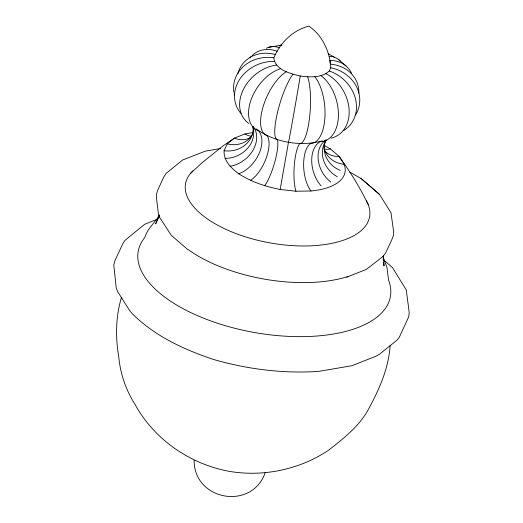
<?xml version="1.0" encoding="UTF-8"?>
<svg xmlns="http://www.w3.org/2000/svg" width="523" height="523" viewBox="0 0 523 523"><rect width="100%" height="100%" fill="white"/><g stroke="black" fill="none" stroke-linecap="round" stroke-linejoin="round"><path stroke-width="0.78" d="M390.132 345.664C388.537 369.565 378.273 391.616 366.786 412.242C357.287 427.919 342.611 439.117 328.451 450.29C299.692 469.523 263.566 477.12 229.46 471.38C190.143 464.234 154.069 439.425 134.895 404.148C125.768 389.851 120.225 373.442 118.747 356.549C115.328 337.034 115.746 316.905 121.323 297.816M324.201 145.414L330.464 148.944L339.166 156.449L344.147 164.287A61.42 28.451 10.2 0 1 311.002 190.98L295.972 191.235L280.165 189.457L288.487 142.21A35.976 0.333 -80.1 0 0 293.423 115.831A35.976 0.333 -80.1 0 0 300.235 76.005C290.232 73.586 275.163 69.964 273.823 57.778C280.053 42.866 292.965 30.073 308.897 26.15C322.462 35.316 329.876 51.692 330.791 67.748A35.976 31.877 8.9 0 1 355.535 115.001M159.378 214.986L155.645 223.896L159.338 215.927M280.165 189.457C265.553 186.613 251.236 181.88 238.678 173.741C231.297 168.158 223.491 160.816 224.073 150.755L227.276 143.845L234.382 138.118L244.908 133.973L252.687 132.639M300.235 76.005C309.917 77.234 321.553 78.123 329.281 71.004L330.791 67.748M265.181 472.727C251.923 510.821 193.791 500.596 194.138 460.299M159.391 215.188C154.801 222.916 147.46 228.518 144.793 237.481A128.109 59.354 10.2 0 0 255.113 332.628A128.109 59.354 10.2 0 0 388.569 280.125L386.955 267.416L383.594 258.323M190.346 173.597L201.93 162.888L222.7 146.152L234.382 138.118A26.346 20.345 60.8 0 0 250.425 137.575M322.436 140.85C300.326 146.911 274.738 142.387 256.185 128.867M156.299 219.614L144.538 224.347L124.657 240.658L122.565 244.208L114.772 261.042L113.779 265.168L116.256 287.911L117.695 291.736L129.58 310.433L131.874 313.284C154.344 335.975 183.795 349.527 213.704 359.53C247.843 369.284 283.361 373.801 318.84 371.369L351.855 365.721L376.423 356.058L379.593 354.169L396.552 340.512L399.245 337.413L408.718 316.755L409.221 312.545L406.26 289.919L392.577 267.737L383.83 259.977M346.671 277.164L366.25 269.463L382.921 256.505L385.503 253.309L391.72 239.867L393.296 235.906L393.649 231.676L390.988 212.769L379.587 194.478L360.981 178.415L349.867 172.159M268.364 47.403L281.962 45.076M220.484 148.545L205.232 151.173L182.599 160.018L166.072 173.433L163.856 176.892L157.606 190.385L156.462 194.478L156.56 198.727L158.351 213.574L159.646 217.45L171.335 235.363L187.522 249.327M328.215 53.712L334.576 57.295M338.793 59.727L345.958 65.905M379.587 194.478L360.981 178.415M368.27 204.722C360.144 187.737 350.155 171.707 339.166 156.449A26.346 20.096 -41.7 0 1 324.476 150.532M383.104 256.296L383.411 257.656M383.457 255.727L384.019 265.972L383.634 262.755M383.15 258.735L383.339 260.343M329.908 60.439L330.32 63.891M252.825 133.718A26.346 22.62 39.2 0 1 227.276 143.845M249.942 57.922A35.976 27.778 60.8 0 1 250.942 56.732M252.014 55.621A35.976 27.778 60.8 0 1 277.242 51.261M237.867 73.54A35.976 30.877 39.2 0 1 275.333 54.523M251.641 136.222A26.346 16.684 74.9 0 1 244.908 133.973M266.403 48.266A35.976 22.777 74.9 0 1 279.746 47.874M279.256 45.534A35.976 16.226 84.9 0 1 281.335 44.971M321.096 185.809A26.346 16.684 74.9 0 1 311.715 160.973A26.346 16.684 74.9 0 1 320.364 141.668A35.976 22.777 74.9 0 0 338.42 115.06A35.976 22.777 74.9 0 0 320.978 75.645M330.758 182.004A26.346 20.345 60.8 0 1 325.934 139.85M325.934 73.697A35.976 27.778 60.8 0 1 349.07 108.987A35.976 27.778 60.8 0 1 331.046 138.183M286.271 71.736A35.976 15.651 -65.2 0 0 263.141 106.581A35.976 15.651 -65.2 0 0 267.031 135.66A26.346 11.46 -65.2 0 1 266.122 158.286A26.346 11.46 -65.2 0 1 250.504 180.396M292.932 74.259A35.976 7.93 -73 0 0 277.589 112.053A35.976 7.93 -73 0 0 277.268 139.536A26.346 5.805 -73 0 1 274.895 161.607A26.346 5.805 -73 0 1 264.658 185.763M337.283 176.754A26.346 22.62 39.2 0 1 326.411 140.138M314.754 76.718A35.976 16.226 84.9 0 1 324.914 117.387A35.976 16.226 84.9 0 1 310.793 143.315A26.346 11.885 84.9 0 0 303.634 164.843A26.346 11.885 84.9 0 0 311.002 190.98M329.536 60.413A35.976 27.438 -41.7 0 1 351.737 73.704M329.536 56.347A35.976 22.306 -55.4 0 1 340.303 61.198M330.464 148.944A26.346 16.337 -55.4 0 1 324.129 148.963M340.225 170.4A26.346 23.352 8.9 0 1 325.796 140.419M329.281 71.004A35.976 30.877 39.2 0 1 355.503 98.984A35.976 30.877 39.2 0 1 343.925 130.417M295.972 191.235A26.346 6.283 -87.2 0 1 294.318 165.007A26.346 6.283 -87.2 0 1 299.921 143.498A35.976 8.571 -87.2 0 0 309.564 117.649A35.976 8.571 -87.2 0 0 307.674 76.842M330.353 64.152A35.976 30.707 -20.9 0 1 358.811 93.153M344.147 164.287A26.346 22.489 -20.9 0 1 323.914 146.865M234.448 95.297A35.976 31.877 8.9 0 1 234.101 93.761M233.84 92.211A35.976 31.877 8.9 0 1 273.823 57.778M253.119 126.958A26.346 23.352 8.9 0 1 224.073 150.755M240.868 113.399A35.976 30.707 -20.9 0 1 239.586 79.476A35.976 30.707 -20.9 0 1 274.255 61.381M252.89 127.272A26.346 22.489 -20.9 0 1 224.995 158.397M280.701 68.605A35.976 22.306 -55.4 0 0 251.066 99.782A35.976 22.306 -55.4 0 0 258.473 130.842A26.346 16.337 -55.4 0 1 258.787 154.154A26.346 16.337 -55.4 0 1 238.678 173.741M248.87 123.493A35.976 27.438 -41.7 0 1 243.11 89.995A35.976 27.438 -41.7 0 1 276.602 65.068M253.197 126.586A26.346 20.096 -41.7 0 1 252.91 150.356A26.346 20.096 -41.7 0 1 229.976 166.236M366.414 200.747A93.499 43.317 10.2 0 1 271.339 243.13A93.499 43.317 10.2 0 1 192.928 170.825M347.9 276.569A110.32 51.11 10.2 0 1 187.927 249.432"/></g></svg>
